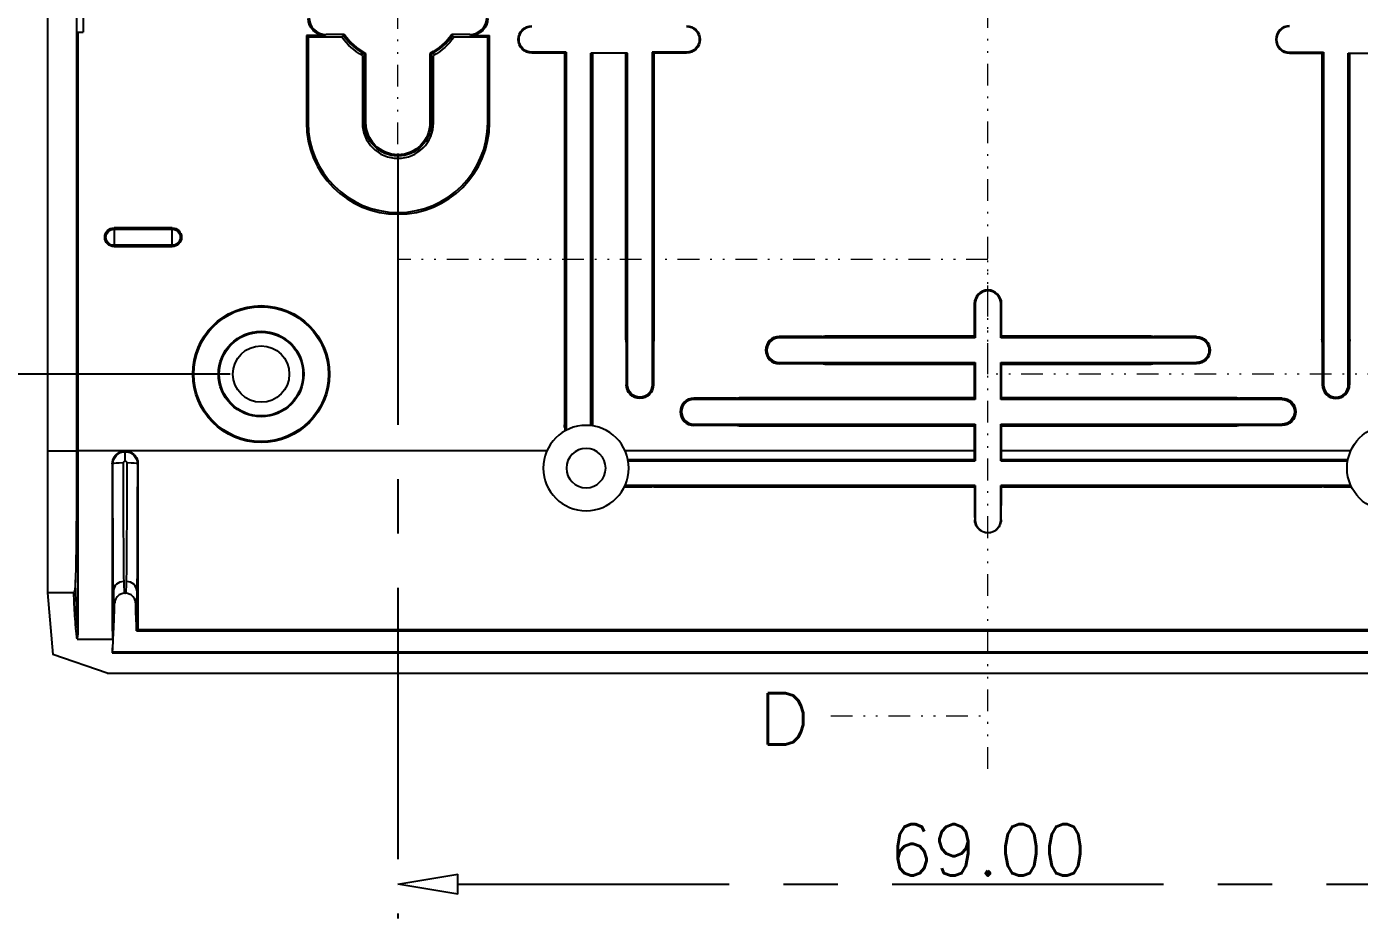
# Model space of a CAD drawing. Header units: millimetres. Extents: x 3683 to 5830, y 1279 to 1555.
# Drawn here: x 4167.5 to 4245.4, y 1390.9 to 1443.1 of the extents above; entities that cross this region are included whole.
import ezdxf

# ---------------------------------------------------------------- set-up
doc = ezdxf.new("R2010")
doc.units = ezdxf.units.MM
doc.header["$LTSCALE"] = 0.5
doc.linetypes.add('CENTER', pattern=[50.8, 31.75, -6.35, 6.35, -6.35])
doc.linetypes.add('DIVIDE', pattern=[31.75, 12.7, -6.35, 0, -6.35, 0, -6.35])
doc.layers.add('1', color=7, linetype='Continuous', true_color=0xffffff)
doc.layers.add('112', color=7, linetype='Continuous', true_color=0xffffff)
doc.layers.add('dim', color=82, linetype='Continuous', lineweight=9)
doc.layers.add('hatch', color=56, linetype='Continuous', lineweight=9)
doc.styles.add('blockfont', font='simplex.shx', dxfattribs={"bigfont": 'bigfont'})
doc.styles.get("Standard").update_dxf_attribs({"font": 'txt', "bigfont": 'gbcbig.shx'})
doc.dimstyles.new('VT-3.00', dxfattribs={"dimtxt": 3, "dimasz": 3.5, "dimexe": 2, "dimexo": 1.8, "dimgap": 0.5, "dimtad": 1, "dimzin": 0, "dimdsep": 46, "dimtxsty": 'Standard', "dimblk": 'CLOSEDBLANK', "dimcen": 0.3, "dimclrd": 1, "dimclre": 1, "dimclrt": 7, "dimadec": 1, "dimazin": 0, "dimtfac": 1, "dimtofl": 0, "dimtmove": 0, "dimatfit": 3, "dimldrblk": 'CLOSEDBLANK', "dimfxl": 0, "dimtolj": 1, "dimtzin": 0, "dimarcsym": 0})

# ---------------------------------------------------------------- blocks, each defined once
blk = doc.blocks.new('_ClosedBlank')
at = {"color": 0, "linetype": 'ByBlock', "lineweight": -2}
for p, q in [((-1, 0.167), (0, 0)), ((-1, 0.167), (-1, -0.167)), ((0, 0), (-1, -0.167))]:
    blk.add_line(p, q, dxfattribs=at)
blk = doc.blocks.new('*D25')
at = {"layer": 'Defpoints', "color": 0, "linetype": 'CENTER'}
for p in [(8651.92, 3060.417), (8627.822, 3015.417), (8651.92, 3015.417)]:
    blk.add_point(p, dxfattribs=at)
at = {"layer": 'dim', "color": 1, "linetype": 'CENTER', "lineweight": -2}
for p, q in [((8650.12, 3060.417), (8625.822, 3060.417)), ((8627.822, 3056.917), (8627.822, 3018.917)), ((8650.12, 3015.417), (8625.822, 3015.417))]:
    blk.add_line(p, q, dxfattribs=at)
at = {"layer": 'dim', "color": 1, "linetype": 'CENTER', "lineweight": -2, "xscale": 3.5, "yscale": 3.5, "zscale": 3.5}
for p, rotation in [((8627.822, 3060.417), 90), ((8627.822, 3015.417), 270)]:
    blk.add_blockref('_ClosedBlank', p, dxfattribs=dict(at, rotation=rotation))
at = {"layer": 'dim', "color": 7, "linetype": 'CENTER', "insert": (8625.822, 3037.917), "char_height": 3, "attachment_point": 5, "rotation": 90}
blk.add_mtext('\\A1;45.00', dxfattribs=at)
blk = doc.blocks.new('*D26')
at = {"layer": 'Defpoints', "color": 0, "linetype": 'CENTER'}
for p in [(8659.92, 3030.117), (8728.92, 3030.117), (8728.92, 2985.58)]:
    blk.add_point(p, dxfattribs=at)
at = {"layer": 'dim', "color": 1, "linetype": 'CENTER', "lineweight": -2}
for p, q in [((8659.92, 3028.317), (8659.92, 2983.58)), ((8728.92, 3028.317), (8728.92, 2983.58)), ((8663.42, 2985.58), (8725.42, 2985.58))]:
    blk.add_line(p, q, dxfattribs=at)
at = {"layer": 'dim', "color": 1, "linetype": 'CENTER', "lineweight": -2, "xscale": 3.5, "yscale": 3.5, "zscale": 3.5, "rotation": 180}
blk.add_blockref('_ClosedBlank', (8659.92, 2985.58), dxfattribs=at)
at = {"layer": 'dim', "color": 1, "linetype": 'CENTER', "lineweight": -2, "xscale": 3.5, "yscale": 3.5, "zscale": 3.5}
blk.add_blockref('_ClosedBlank', (8728.92, 2985.58), dxfattribs=at)
at = {"layer": 'dim', "color": 7, "linetype": 'CENTER', "insert": (8694.42, 2987.58), "char_height": 3, "attachment_point": 5}
blk.add_mtext('\\A1;69.00', dxfattribs=at)

msp = doc.modelspace()

# ---------------------------------------------------------------- linework, layer by layer
at = {"layer": '112', "color": 7}
for p, q in [((4168.661, 1475.287), (4168.661, 1418.287)), ((4170.367, 1475.487), (4170.367, 1418.287)), ((4170.373, 1447.787), (4170.373, 1442.787)), ((4170.761, 1447.787), (4170.761, 1442.787)), ((4170.373, 1442.787), (4170.761, 1442.787)), ((4170.461, 1418.287), (4170.461, 1442.788)), ((4183.911, 1442.487), (4183.806, 1442.592)), ((4184.91, 1442.592), (4183.806, 1442.592)), ((4183.806, 1442.592), (4183.806, 1437.487)), ((4185.872, 1442.487), (4183.911, 1442.487)), ((4183.911, 1442.487), (4183.911, 1437.487)), ((4184.962, 1442.645), (4184.91, 1442.592)), ((4186.017, 1442.645), (4184.962, 1442.645)), ((4193.36, 1442.645), (4192.306, 1442.645)), ((4194.411, 1442.487), (4192.45, 1442.487)), ((4193.413, 1442.592), (4193.36, 1442.645)), ((4193.413, 1442.592), (4194.516, 1442.592)), ((4194.411, 1442.487), (4194.516, 1442.592)), ((4194.411, 1437.487), (4194.411, 1442.487)), ((4194.516, 1437.487), (4194.516, 1442.592)), ((4187.08, 1441.419), (4187.08, 1437.487)), ((4187.211, 1437.487), (4187.211, 1441.495)), ((4187.29, 1437.487), (4187.29, 1441.541)), ((4191.033, 1441.541), (4191.033, 1437.487)), ((4191.111, 1441.495), (4191.111, 1437.487)), ((4191.242, 1437.487), (4191.242, 1441.419)), ((4196.99, 1441.611), (4196.99, 1441.559)), ((4198.99, 1441.611), (4196.99, 1441.611)), ((4198.894, 1441.559), (4196.99, 1441.559)), ((4198.937, 1441.576), (4198.894, 1441.559)), ((4198.894, 1441.559), (4198.894, 1419.813)), ((4198.99, 1441.611), (4198.937, 1441.576)), ((4198.937, 1419.856), (4198.937, 1441.576)), ((4198.99, 1441.611), (4198.99, 1419.496)), ((4200.433, 1419.773), (4200.433, 1441.559)), ((4202.59, 1441.559), (4200.433, 1441.559)), ((4200.485, 1441.559), (4200.485, 1419.856)), ((4200.529, 1441.559), (4200.529, 1419.813)), ((4202.494, 1424.813), (4202.494, 1441.559)), ((4202.537, 1441.559), (4202.537, 1424.856)), ((4202.59, 1422.159), (4202.59, 1441.559)), ((4204.085, 1441.576), (4204.033, 1441.611)), ((4206.033, 1441.611), (4204.033, 1441.611)), ((4204.033, 1441.611), (4204.033, 1422.159)), ((4204.129, 1441.559), (4204.085, 1441.576)), ((4204.085, 1441.576), (4204.085, 1424.856)), ((4206.033, 1441.559), (4204.129, 1441.559)), ((4204.129, 1441.559), (4204.129, 1424.813)), ((4206.033, 1441.611), (4206.033, 1441.559)), ((4241.29, 1441.611), (4241.29, 1441.559)), ((4241.29, 1441.611), (4243.29, 1441.611)), ((4241.29, 1441.559), (4243.194, 1441.559)), ((4243.194, 1441.559), (4243.237, 1441.576)), ((4243.194, 1441.559), (4243.194, 1424.813)), ((4243.237, 1441.576), (4243.29, 1441.611)), ((4243.237, 1441.576), (4243.237, 1424.856)), ((4243.29, 1441.611), (4243.29, 1422.159)), ((4244.733, 1422.159), (4244.733, 1441.559)), ((4244.733, 1441.559), (4246.89, 1441.559)), ((4244.785, 1441.559), (4244.785, 1424.856)), ((4244.829, 1424.813), (4244.829, 1441.559)), ((4183.911, 1437.487), (4183.806, 1437.487)), ((4187.211, 1437.487), (4187.29, 1437.487)), ((4191.111, 1437.487), (4191.033, 1437.487)), ((4194.411, 1437.487), (4194.516, 1437.487)), ((4172.561, 1431.334), (4172.561, 1431.257)), ((4175.961, 1431.334), (4172.561, 1431.334)), ((4172.561, 1431.257), (4172.561, 1430.317)), ((4172.561, 1431.257), (4175.961, 1431.257)), ((4175.961, 1431.257), (4175.961, 1431.334)), ((4175.961, 1430.317), (4175.961, 1431.257)), ((4175.961, 1430.318), (4172.561, 1430.318)), ((4172.561, 1430.317), (4172.561, 1430.24)), ((4172.561, 1430.24), (4175.961, 1430.24)), ((4175.961, 1430.24), (4175.961, 1430.317)), ((4222.861, 1426.902), (4222.861, 1424.998)), ((4222.914, 1426.902), (4222.861, 1426.902)), ((4222.914, 1426.902), (4222.914, 1424.902)), ((4224.409, 1424.902), (4224.409, 1426.902)), ((4224.409, 1426.902), (4224.461, 1426.902)), ((4224.461, 1424.998), (4224.461, 1426.902)), ((4202.511, 1424.657), (4202.511, 1422.159)), ((4204.111, 1424.657), (4204.111, 1422.159)), ((4211.461, 1424.981), (4211.461, 1424.902)), ((4213.959, 1424.981), (4211.461, 1424.981)), ((4222.914, 1424.902), (4211.461, 1424.902)), ((4222.861, 1424.998), (4214.115, 1424.998)), ((4222.879, 1424.954), (4214.158, 1424.954)), ((4222.861, 1424.998), (4222.879, 1424.954)), ((4222.879, 1424.954), (4222.914, 1424.902)), ((4224.409, 1424.902), (4224.444, 1424.954)), ((4235.861, 1424.902), (4224.409, 1424.902)), ((4224.444, 1424.954), (4224.461, 1424.998)), ((4233.164, 1424.954), (4224.444, 1424.954)), ((4233.208, 1424.998), (4224.461, 1424.998)), ((4235.861, 1424.981), (4233.363, 1424.981)), ((4235.861, 1424.981), (4235.861, 1424.902)), ((4243.211, 1424.657), (4243.211, 1422.159)), ((4244.811, 1424.657), (4244.811, 1422.159)), ((4211.461, 1423.381), (4211.461, 1423.459)), ((4211.461, 1423.459), (4222.914, 1423.459)), ((4213.959, 1423.381), (4211.461, 1423.381)), ((4214.115, 1423.363), (4222.861, 1423.363)), ((4222.879, 1423.407), (4214.158, 1423.407)), ((4222.879, 1423.407), (4222.861, 1423.363)), ((4222.861, 1423.363), (4222.861, 1421.398)), ((4222.914, 1423.459), (4222.879, 1423.407)), ((4222.914, 1423.459), (4222.914, 1421.302)), ((4224.409, 1423.459), (4224.444, 1423.407)), ((4224.409, 1423.459), (4235.861, 1423.459)), ((4224.409, 1421.302), (4224.409, 1423.459)), ((4233.164, 1423.407), (4224.444, 1423.407)), ((4224.461, 1423.363), (4224.444, 1423.407)), ((4224.461, 1421.398), (4224.461, 1423.363)), ((4224.461, 1423.363), (4233.208, 1423.363)), ((4235.861, 1423.381), (4233.363, 1423.381)), ((4235.861, 1423.381), (4235.861, 1423.459)), ((4202.511, 1422.159), (4202.59, 1422.159)), ((4204.111, 1422.159), (4204.033, 1422.159)), ((4243.211, 1422.159), (4243.29, 1422.159)), ((4244.811, 1422.159), (4244.733, 1422.159)), ((4206.461, 1421.381), (4206.461, 1421.302)), ((4208.959, 1421.381), (4206.461, 1421.381)), ((4222.861, 1421.398), (4209.115, 1421.398)), ((4222.861, 1421.398), (4222.879, 1421.354)), ((4224.444, 1421.354), (4224.461, 1421.398)), ((4238.208, 1421.398), (4224.461, 1421.398)), ((4240.861, 1421.381), (4238.363, 1421.381)), ((4240.861, 1421.381), (4240.861, 1421.302)), ((4222.914, 1421.302), (4206.461, 1421.302)), ((4222.879, 1421.354), (4209.158, 1421.354)), ((4222.879, 1421.354), (4222.914, 1421.302)), ((4224.409, 1421.302), (4224.444, 1421.354)), ((4240.861, 1421.302), (4224.409, 1421.302)), ((4238.164, 1421.354), (4224.444, 1421.354)), ((4206.461, 1419.781), (4206.461, 1419.859)), ((4206.461, 1419.859), (4222.914, 1419.859)), ((4222.914, 1419.859), (4222.879, 1419.807)), ((4222.914, 1419.859), (4222.914, 1417.702)), ((4224.409, 1419.859), (4224.444, 1419.807)), ((4224.409, 1419.859), (4240.861, 1419.859)), ((4224.409, 1417.702), (4224.409, 1419.859)), ((4240.861, 1419.781), (4240.861, 1419.859)), ((4198.911, 1419.657), (4198.911, 1419.452)), ((4208.959, 1419.781), (4206.461, 1419.781)), ((4209.115, 1419.763), (4222.861, 1419.763)), ((4222.879, 1419.807), (4209.158, 1419.807)), ((4222.879, 1419.807), (4222.861, 1419.763)), ((4222.861, 1419.763), (4222.861, 1418.287)), ((4238.164, 1419.807), (4224.444, 1419.807)), ((4224.461, 1419.763), (4224.444, 1419.807)), ((4224.461, 1418.287), (4224.461, 1419.763)), ((4224.461, 1419.763), (4238.208, 1419.763)), ((4240.861, 1419.781), (4238.363, 1419.781)), ((4168.661, 1418.287), (4168.661, 1409.987)), ((4168.661, 1418.287), (4170.367, 1418.287)), ((4170.367, 1418.287), (4170.461, 1418.287)), ((4173.211, 1418.287), (4170.461, 1418.287)), ((4197.87, 1418.287), (4173.211, 1418.287)), ((4173.211, 1418.25), (4173.211, 1418.287)), ((4222.861, 1418.287), (4202.452, 1418.287)), ((4244.87, 1418.287), (4224.461, 1418.287)), ((4172.498, 1417.537), (4172.461, 1417.537)), ((4173.211, 1417.693), (4173.211, 1418.25)), ((4173.961, 1417.537), (4173.924, 1417.537)), ((4202.612, 1417.78), (4203.962, 1417.78)), ((4202.627, 1417.702), (4222.914, 1417.702)), ((4204.116, 1417.797), (4222.862, 1417.797)), ((4222.879, 1417.754), (4204.158, 1417.754)), ((4222.862, 1417.797), (4222.879, 1417.754)), ((4222.914, 1417.702), (4222.879, 1417.754)), ((4224.409, 1417.702), (4224.444, 1417.754)), ((4224.409, 1417.702), (4244.696, 1417.702)), ((4224.444, 1417.754), (4224.461, 1417.797)), ((4243.164, 1417.754), (4224.444, 1417.754)), ((4224.461, 1417.797), (4243.207, 1417.797)), ((4243.361, 1417.78), (4244.71, 1417.78)), ((4202.408, 1416.191), (4204.012, 1416.191)), ((4222.914, 1416.259), (4202.44, 1416.259)), ((4204.133, 1416.181), (4222.868, 1416.181)), ((4204.158, 1416.207), (4222.879, 1416.207)), ((4222.879, 1416.207), (4222.868, 1416.181)), ((4222.914, 1416.259), (4222.879, 1416.207)), ((4222.914, 1416.259), (4222.914, 1414.259)), ((4224.409, 1414.259), (4224.409, 1416.259)), ((4224.409, 1416.259), (4224.444, 1416.207)), ((4244.882, 1416.259), (4224.409, 1416.259)), ((4224.454, 1416.181), (4224.444, 1416.207)), ((4224.444, 1416.207), (4243.164, 1416.207)), ((4224.454, 1416.181), (4243.19, 1416.181)), ((4243.311, 1416.191), (4244.914, 1416.191)), ((4222.914, 1414.259), (4222.888, 1414.259)), ((4224.409, 1414.259), (4224.434, 1414.259)), ((4168.661, 1409.987), (4168.977, 1406.379)), ((4170.209, 1409.987), (4168.661, 1409.987)), ((4173.194, 1409.965), (4173.228, 1409.965)), ((4173.884, 1407.766), (4273.438, 1407.766)), ((4173.961, 1407.848), (4273.361, 1407.848)), ((4170.399, 1407.287), (4172.492, 1407.287)), ((4172.161, 1405.287), (4168.977, 1406.379)), ((4172.45, 1406.487), (4274.872, 1406.487)), ((4274.849, 1406.529), (4172.473, 1406.529)), ((4172.161, 1405.287), (4275.161, 1405.287))]:
    msp.add_line(p, q, dxfattribs=at)
for centre, radius in [((4181.161, 1422.787), 4), ((4181.161, 1422.787), 3.939), ((4181.161, 1422.787), 2.5), ((4181.161, 1422.787), 2.448), ((4181.161, 1422.787), 1.65), ((4247.161, 1417.287), 2.5)]:
    msp.add_circle(centre, radius, dxfattribs=at)
at = {"layer": '112', "color": 7, "extrusion": (0, 0, -1)}
for radius in [2.5, 1.15]:
    msp.add_circle((-4200.161, 1417.287), radius, dxfattribs=at)
at = {"layer": '112', "color": 7, "extrusion": (1.22461e-16, 0, -1)}
for centre, radius, start, end in [((-4189.161, 1444.987), 4.131, 300.25041, 322.76064), ((-4189.161, 1444.987), 3.921, 298.50438, 323.31355), ((-4189.161, 1444.987), 3.921, 216.68645, 241.49562), ((-4189.161, 1444.987), 4.131, 217.23936, 239.74959), ((-4196.99, 1442.359), 0.8, 270, 90), ((-4196.99, 1442.359), 0.748, 270, 90), ((-4206.033, 1442.359), 0.8, 90, 270), ((-4206.033, 1442.359), 0.748, 90, 270), ((-4189.161, 1437.487), 1.95, 180, 0), ((-4189.161, 1437.487), 1.871, 180, 0), ((-4172.561, 1430.787), 0.547, 270, 90), ((-4172.561, 1430.787), 0.47, 270, 90), ((-4175.961, 1430.787), 0.547, 90, 270), ((-4175.961, 1430.787), 0.47, 90, 270), ((-4203.311, 1422.159), 0.8, 180, 0), ((-4203.311, 1422.159), 0.721, 180, 0)]:
    msp.add_arc(centre, radius, start, end, dxfattribs=at)
at = {"layer": '112', "color": 7}
for centre, radius, start, end in [((4189.161, 1444.987), 4, 217.25382, 240.8236), ((4189.161, 1444.987), 4, 299.1764, 322.74618), ((4241.29, 1442.359), 0.8, 90, 270), ((4241.29, 1442.359), 0.748, 90, 270), ((4189.161, 1437.487), 5.355, 180, 0), ((4189.161, 1437.487), 5.25, 180, 0), ((4189.161, 1437.487), 2.081, 180, 0), ((4223.661, 1426.902), 0.8, 0, 180), ((4223.661, 1426.902), 0.748, 0, 180), ((4211.461, 1424.181), 0.8, 90, 270), ((4211.461, 1424.181), 0.721, 90, 270), ((4244.011, 1422.159), 0.8, 180, 0), ((4244.011, 1422.159), 0.721, 180, 0), ((4206.461, 1420.581), 0.8, 90, 270), ((4206.461, 1420.581), 0.721, 90, 270), ((4223.661, 1414.259), 0.748, 180, 0)]:
    msp.add_arc(centre, radius, start, end, dxfattribs=at)
at = {"layer": '112', "color": 7, "extrusion": (0, 0, -1)}
for centre, radius in [((-4235.861, 1424.181), 0.8), ((-4235.861, 1424.181), 0.721), ((-4240.861, 1420.581), 0.8), ((-4240.861, 1420.581), 0.721)]:
    msp.add_arc(centre, radius, 90, 270, dxfattribs=at)
for centre, major_axis, ratio, start_param, end_param in [((4184.913, 1443.593), (0.709, 0.709), 0.997265, 2.357564, 3.925621), ((4193.41, 1443.593), (-0.709, 0.709), 0.997265, 2.357564, 3.925621), ((4203.196, 1424.818), (0.499, 0.499), 0.992433, 3.699287, 3.923193), ((4203.426, 1424.818), (-0.499, 0.499), 0.992433, 2.359993, 2.583899), ((4214.12, 1424.296), (0.499, -0.499), 0.992433, 3.699287, 3.923193), ((4233.202, 1424.296), (-0.499, -0.499), 0.992433, 2.359993, 2.583899), ((4243.896, 1424.818), (0.499, 0.499), 0.992433, 3.699287, 3.923193), ((4244.126, 1424.818), (-0.499, 0.499), 0.992433, 2.359993, 2.583899), ((4214.12, 1424.066), (0.499, 0.499), 0.992433, 2.359993, 2.583899), ((4233.202, 1424.066), (-0.499, 0.499), 0.992433, 3.699287, 3.923193), ((4209.12, 1420.696), (0.499, -0.499), 0.992433, 3.699287, 3.923193), ((4238.202, 1420.696), (-0.499, -0.499), 0.992433, 2.359993, 2.583899), ((4199.596, 1419.818), (0.499, 0.499), 0.992433, 3.699287, 3.923193), ((4199.826, 1419.818), (-0.499, 0.499), 0.992433, 2.359993, 2.434292), ((4209.12, 1420.466), (0.499, 0.499), 0.992433, 2.359993, 2.583899), ((4238.202, 1420.466), (-0.499, 0.499), 0.992433, 3.699287, 3.923193)]:
    msp.add_ellipse(centre, major_axis=major_axis, ratio=ratio, start_param=start_param, end_param=end_param, dxfattribs=at)
at = {"layer": '112', "color": 7}
for centre, major_axis, ratio, start_param, end_param in [((4184.965, 1443.646), (0.709, 0.709), 0.997265, 2.357564, 3.925621), ((4193.357, 1443.646), (-0.709, 0.709), 0.997265, 2.357564, 3.925621), ((4201.488, 1423.109), (1.004, 1.876), 0.162906, 5.763876, 5.987782), ((4205.135, 1423.109), (-1.004, 1.876), 0.162906, 0.295404, 0.51931), ((4212.411, 1426.004), (-1.876, 1.004), 0.162906, 2.622283, 2.846189), ((4234.911, 1426.004), (1.876, 1.004), 0.162906, 3.436996, 3.660902), ((4242.188, 1423.109), (1.004, 1.876), 0.162906, 5.763876, 5.987782), ((4245.835, 1423.109), (-1.004, 1.876), 0.162906, 0.295404, 0.51931), ((4212.411, 1422.357), (1.876, 1.004), 0.162906, 0.295404, 0.51931), ((4234.911, 1422.357), (-1.876, 1.004), 0.162906, 5.763876, 5.987782), ((4207.411, 1422.404), (-1.876, 1.004), 0.162906, 2.622283, 2.846189), ((4239.911, 1422.404), (1.876, 1.004), 0.162906, 3.436996, 3.660902), ((4197.888, 1418.109), (1.004, 1.876), 0.162906, 5.763876, 5.987782), ((4201.535, 1418.109), (-1.004, 1.876), 0.162906, 0.295404, 0.409061), ((4207.411, 1418.757), (1.876, 1.004), 0.162906, 0.295404, 0.51931), ((4239.911, 1418.757), (-1.876, 1.004), 0.162906, 5.763876, 5.987782), ((4223.245, 1418.287), (0, 11), 0.034921, 1.570796, 1.615363), ((4224.077, 1418.287), (0, 11), 0.034921, 4.667823, 4.712389), ((4173.098, 1417.537), (0.6, 0), 0.084355, 1.570772, 3.124077), ((4173.324, 1417.537), (-0.6, 0), 0.084355, 3.159108, 4.712413), ((4202.411, 1418.804), (-1.876, 1.004), 0.162906, 2.62493, 2.846189), ((4244.911, 1418.804), (1.876, 1.004), 0.162906, 3.436996, 3.658256), ((4202.411, 1415.157), (1.876, 1.004), 0.162906, 0.295404, 0.468244), ((4223.245, 1418.287), (0, 11), 0.034921, 1.763476, 1.945703), ((4224.077, 1418.287), (0, 11), 0.034921, 4.337483, 4.51971), ((4244.911, 1415.157), (-1.876, 1.004), 0.162906, 5.814941, 5.987782), ((4173.129, 1410.095), (0.6, 0.013), 0.920495, 1.550855, 3.09691), ((4173.294, 1410.095), (-0.6, 0.013), 0.920495, 3.186275, 4.73233)]:
    msp.add_ellipse(centre, major_axis=major_axis, ratio=ratio, start_param=start_param, end_param=end_param, dxfattribs=at)
for points in [[(4185.872, 1442.487), (4185.907, 1442.513), (4185.942, 1442.54), (4185.977, 1442.566)], [(4185.977, 1442.566), (4185.99, 1442.592), (4186.003, 1442.618), (4186.017, 1442.645)], [(4192.345, 1442.566), (4192.332, 1442.592), (4192.319, 1442.618), (4192.306, 1442.645)], [(4192.45, 1442.487), (4192.415, 1442.513), (4192.38, 1442.54), (4192.345, 1442.566)], [(4187.211, 1441.495), (4187.237, 1441.51), (4187.264, 1441.526), (4187.29, 1441.541)], [(4191.111, 1441.495), (4191.085, 1441.51), (4191.059, 1441.526), (4191.033, 1441.541)], [(4172.529, 1410.106), (4172.501, 1411.371), (4172.499, 1414.306), (4172.498, 1417.537)], [(4173.098, 1417.587), (4173.099, 1414.569), (4173.101, 1411.83), (4173.129, 1410.647)], [(4173.294, 1410.647), (4173.321, 1411.83), (4173.323, 1414.569), (4173.324, 1417.587)], [(4203.962, 1417.78), (4204.012, 1417.792), (4204.064, 1417.797), (4204.116, 1417.797)], [(4243.207, 1417.797), (4243.259, 1417.797), (4243.31, 1417.791), (4243.361, 1417.78)], [(4204.133, 1416.181), (4204.092, 1416.181), (4204.051, 1416.184), (4204.012, 1416.191)], [(4243.311, 1416.191), (4243.271, 1416.184), (4243.23, 1416.181), (4243.19, 1416.181)], [(4170.303, 1410.746), (4170.281, 1410.244), (4170.251, 1409.987), (4170.209, 1409.987)], [(4173.129, 1410.647), (4173.139, 1410.227), (4173.152, 1410.007), (4173.172, 1409.989)], [(4173.251, 1409.989), (4173.27, 1410.007), (4173.284, 1410.227), (4173.294, 1410.647)], [(4172.529, 1410.106), (4172.514, 1409.353), (4172.501, 1408.6), (4172.461, 1407.848)], [(4172.572, 1409.403), (4172.552, 1409.423), (4172.539, 1409.657), (4172.529, 1410.106)], [(4173.172, 1409.989), (4173.179, 1409.981), (4173.187, 1409.973), (4173.194, 1409.965)], [(4173.228, 1409.965), (4173.236, 1409.973), (4173.243, 1409.981), (4173.251, 1409.989)], [(4173.893, 1410.106), (4173.884, 1409.657), (4173.87, 1409.423), (4173.851, 1409.403)], [(4173.893, 1410.106), (4173.908, 1409.353), (4173.922, 1408.6), (4173.961, 1407.848)], [(4173.884, 1407.766), (4173.856, 1408.304), (4173.841, 1408.842), (4173.828, 1409.38)], [(4170.399, 1407.287), (4170.44, 1407.287), (4170.461, 1407.474), (4170.461, 1407.848)], [(4172.461, 1407.848), (4172.461, 1407.474), (4172.472, 1407.287), (4172.492, 1407.287)], [(4173.884, 1407.766), (4173.91, 1407.793), (4173.935, 1407.821), (4173.961, 1407.848)], [(4172.492, 1407.287), (4172.478, 1407.021), (4172.464, 1406.754), (4172.45, 1406.487)], [(4172.473, 1406.529), (4172.466, 1406.515), (4172.458, 1406.501), (4172.45, 1406.487)]]:
    msp.add_open_spline(points, degree=3, dxfattribs=at)
for points, knots in [([(4170.367, 1418.287), (4170.367, 1416.713), (4170.364, 1415.15), (4170.345, 1412.48), (4170.331, 1411.41), (4170.303, 1410.746)], [0, 0, 0, 0, 0.5, 0.5, 1, 1, 1, 1]), ([(4170.461, 1407.848), (4170.461, 1407.863), (4170.461, 1407.913), (4170.461, 1408.027), (4170.461, 1408.226), (4170.461, 1408.529), (4170.461, 1408.931), (4170.461, 1409.387), (4170.461, 1409.916), (4170.461, 1410.531), (4170.461, 1411.203), (4170.461, 1411.818), (4170.461, 1412.49), (4170.461, 1413.253), (4170.461, 1414.111), (4170.461, 1414.893), (4170.461, 1415.702), (4170.461, 1416.417), (4170.461, 1417.018), (4170.461, 1417.422), (4170.461, 1417.766), (4170.461, 1418.047), (4170.461, 1418.214), (4170.461, 1418.287)], [0, 0, 0, 0, 0.010218, 0.034469, 0.072739, 0.125015, 0.188327, 0.250011, 0.302541, 0.375004, 0.447813, 0.499998, 0.544548, 0.624987, 0.691515, 0.749983, 0.806265, 0.874978, 0.909026, 0.938555, 0.963562, 0.984045, 1, 1, 1, 1]), ([(4172.461, 1417.537), (4172.461, 1417.553), (4172.462, 1417.584), (4172.466, 1417.63), (4172.472, 1417.676), (4172.481, 1417.72), (4172.493, 1417.763), (4172.507, 1417.805), (4172.524, 1417.845), (4172.544, 1417.885), (4172.566, 1417.924), (4172.591, 1417.961), (4172.618, 1417.998), (4172.648, 1418.033), (4172.689, 1418.077), (4172.743, 1418.126), (4172.812, 1418.176), (4172.885, 1418.217), (4172.961, 1418.249), (4173.041, 1418.271), (4173.125, 1418.285), (4173.182, 1418.286), (4173.211, 1418.287)], [0, 0, 0, 0, 0.04008, 0.07937, 0.117999, 0.156105, 0.193833, 0.231329, 0.268743, 0.306228, 0.343934, 0.38201, 0.420597, 0.459836, 0.499856, 0.573656, 0.645121, 0.715148, 0.784691, 0.85472, 0.926191, 1, 1, 1, 1]), ([(4173.211, 1418.287), (4173.227, 1418.287), (4173.258, 1418.287), (4173.304, 1418.283), (4173.35, 1418.276), (4173.394, 1418.267), (4173.437, 1418.255), (4173.479, 1418.241), (4173.52, 1418.224), (4173.559, 1418.204), (4173.598, 1418.182), (4173.636, 1418.158), (4173.672, 1418.13), (4173.708, 1418.1), (4173.751, 1418.059), (4173.8, 1418.005), (4173.85, 1417.936), (4173.891, 1417.863), (4173.922, 1417.787), (4173.945, 1417.707), (4173.959, 1417.623), (4173.96, 1417.566), (4173.961, 1417.537)], [0, 0, 0, 0, 0.040058, 0.079327, 0.117938, 0.15603, 0.193747, 0.231237, 0.26865, 0.306138, 0.343854, 0.381943, 0.420551, 0.459816, 0.499869, 0.573614, 0.645044, 0.715056, 0.784601, 0.854649, 0.926151, 1, 1, 1, 1]), ([(4172.461, 1417.537), (4172.461, 1416.992), (4172.461, 1416.457), (4172.461, 1415.404), (4172.461, 1414.887), (4172.461, 1414.126), (4172.461, 1413.874), (4172.461, 1413.381), (4172.461, 1413.14), (4172.461, 1412.434), (4172.461, 1411.985), (4172.461, 1411.344), (4172.461, 1411.136), (4172.461, 1410.831), (4172.461, 1410.731), (4172.461, 1410.536), (4172.461, 1410.44), (4172.461, 1409.972), (4172.461, 1409.629), (4172.461, 1409.161), (4172.461, 1409.013), (4172.461, 1408.732), (4172.461, 1408.6), (4172.461, 1408.229), (4172.461, 1408.02), (4172.461, 1407.848)], [0, 0, 0, 0, 0.125, 0.125, 0.25, 0.25, 0.3125, 0.3125, 0.375, 0.375, 0.5, 0.5, 0.5625, 0.5625, 0.59375, 0.59375, 0.625, 0.625, 0.75, 0.75, 0.8125, 0.8125, 0.875, 0.875, 1, 1, 1, 1]), ([(4172.498, 1417.537), (4172.498, 1417.56), (4172.499, 1417.584), (4172.504, 1417.63), (4172.508, 1417.653), (4172.521, 1417.721), (4172.535, 1417.766), (4172.572, 1417.852), (4172.594, 1417.893), (4172.646, 1417.97), (4172.676, 1418.006), (4172.742, 1418.072), (4172.778, 1418.102), (4172.855, 1418.154), (4172.896, 1418.176), (4172.982, 1418.213), (4173.027, 1418.227), (4173.095, 1418.241), (4173.118, 1418.244), (4173.164, 1418.249), (4173.188, 1418.25), (4173.211, 1418.25)], [0, 0, 0, 0, 0.0625, 0.0625, 0.125, 0.125, 0.25, 0.25, 0.375, 0.375, 0.5, 0.5, 0.625, 0.625, 0.75, 0.75, 0.875, 0.875, 0.9375, 0.9375, 1, 1, 1, 1]), ([(4173.211, 1417.693), (4173.183, 1417.693), (4173.155, 1417.68), (4173.113, 1417.642), (4173.098, 1417.616), (4173.098, 1417.587)], [0, 0, 0, 0, 0.5, 0.5, 1, 1, 1, 1]), ([(4173.211, 1418.25), (4173.234, 1418.25), (4173.258, 1418.249), (4173.304, 1418.244), (4173.327, 1418.241), (4173.395, 1418.227), (4173.44, 1418.213), (4173.526, 1418.177), (4173.567, 1418.154), (4173.644, 1418.102), (4173.681, 1418.072), (4173.746, 1418.006), (4173.776, 1417.97), (4173.829, 1417.893), (4173.851, 1417.852), (4173.887, 1417.767), (4173.901, 1417.723), (4173.915, 1417.654), (4173.918, 1417.631), (4173.923, 1417.584), (4173.924, 1417.56), (4173.924, 1417.537)], [0, 0, 0, 0, 0.0625, 0.0625, 0.125, 0.125, 0.25, 0.25, 0.375, 0.375, 0.5, 0.5, 0.625, 0.625, 0.75, 0.75, 0.875, 0.875, 0.9375, 0.9375, 1, 1, 1, 1]), ([(4173.324, 1417.587), (4173.324, 1417.616), (4173.309, 1417.642), (4173.267, 1417.68), (4173.24, 1417.693), (4173.211, 1417.693)], [0, 0, 0, 0, 0.5, 0.5, 1, 1, 1, 1]), ([(4173.924, 1417.537), (4173.924, 1415.944), (4173.922, 1414.371), (4173.914, 1411.779), (4173.907, 1410.738), (4173.893, 1410.106)], [0, 0, 0, 0, 0.5, 0.5, 1, 1, 1, 1]), ([(4173.961, 1417.537), (4173.961, 1416.992), (4173.961, 1416.457), (4173.961, 1415.404), (4173.961, 1414.887), (4173.961, 1414.126), (4173.961, 1413.874), (4173.961, 1413.381), (4173.961, 1413.14), (4173.961, 1412.434), (4173.961, 1411.985), (4173.961, 1411.344), (4173.961, 1411.136), (4173.961, 1410.831), (4173.961, 1410.731), (4173.961, 1410.536), (4173.961, 1410.44), (4173.961, 1409.972), (4173.961, 1409.629), (4173.961, 1409.161), (4173.961, 1409.013), (4173.961, 1408.732), (4173.961, 1408.6), (4173.961, 1408.229), (4173.961, 1408.02), (4173.961, 1407.848)], [0, 0, 0, 0, 0.125, 0.125, 0.25, 0.25, 0.3125, 0.3125, 0.375, 0.375, 0.5, 0.5, 0.5625, 0.5625, 0.59375, 0.59375, 0.625, 0.625, 0.75, 0.75, 0.8125, 0.8125, 0.875, 0.875, 1, 1, 1, 1]), ([(4224.434, 1414.259), (4224.433, 1414.161), (4224.414, 1414.066), (4224.357, 1413.93), (4224.335, 1413.887), (4224.281, 1413.805), (4224.25, 1413.766), (4224.18, 1413.695), (4224.142, 1413.663), (4224.059, 1413.606), (4224.014, 1413.581), (4223.919, 1413.54), (4223.87, 1413.524), (4223.768, 1413.503), (4223.715, 1413.498), (4223.611, 1413.497), (4223.559, 1413.503), (4223.455, 1413.524), (4223.406, 1413.539), (4223.311, 1413.579), (4223.266, 1413.604), (4223.182, 1413.661), (4223.144, 1413.694), (4223.073, 1413.765), (4223.042, 1413.804), (4222.988, 1413.886), (4222.965, 1413.93), (4222.928, 1414.02), (4222.914, 1414.066), (4222.894, 1414.161), (4222.889, 1414.21), (4222.888, 1414.259)], [0, 0, 0, 0, 0.125, 0.125, 0.1875, 0.1875, 0.25, 0.25, 0.3125, 0.3125, 0.375, 0.375, 0.4375, 0.4375, 0.5, 0.5, 0.5625, 0.5625, 0.625, 0.625, 0.6875, 0.6875, 0.75, 0.75, 0.8125, 0.8125, 0.875, 0.875, 0.9375, 0.9375, 1, 1, 1, 1]), ([(4170.461, 1407.848), (4170.378, 1408.634), (4170.351, 1409.426), (4170.321, 1410.216), (4170.315, 1410.393), (4170.308, 1410.569), (4170.303, 1410.746)], [0, 0, 0, 0, 0.817488, 0.817488, 0.817488, 1, 1, 1, 1]), ([(4170.399, 1407.287), (4170.387, 1407.4), (4170.375, 1407.512), (4170.351, 1407.736), (4170.339, 1407.848), (4170.307, 1408.185), (4170.291, 1408.41), (4170.248, 1409.086), (4170.227, 1409.536), (4170.209, 1409.987)], [0, 0, 0, 0, 0.125, 0.125, 0.25, 0.25, 0.5, 0.5, 1, 1, 1, 1]), ([(4173.194, 1409.965), (4173.155, 1409.965), (4173.117, 1409.961), (4173.042, 1409.947), (4173.004, 1409.935), (4172.932, 1409.906), (4172.898, 1409.888), (4172.834, 1409.846), (4172.803, 1409.822), (4172.748, 1409.768), (4172.723, 1409.738), (4172.679, 1409.675), (4172.66, 1409.64), (4172.614, 1409.535), (4172.597, 1409.458), (4172.595, 1409.38)], [0, 0, 0, 0, 0.125, 0.125, 0.25, 0.25, 0.375, 0.375, 0.5, 0.5, 0.625, 0.625, 0.75, 0.75, 1, 1, 1, 1]), ([(4173.828, 1409.38), (4173.827, 1409.419), (4173.822, 1409.457), (4173.805, 1409.532), (4173.793, 1409.569), (4173.762, 1409.64), (4173.744, 1409.674), (4173.7, 1409.737), (4173.675, 1409.767), (4173.62, 1409.821), (4173.59, 1409.845), (4173.525, 1409.888), (4173.49, 1409.906), (4173.383, 1409.95), (4173.306, 1409.965), (4173.228, 1409.965)], [0, 0, 0, 0, 0.125, 0.125, 0.25, 0.25, 0.375, 0.375, 0.5, 0.5, 0.625, 0.625, 0.75, 0.75, 1, 1, 1, 1]), ([(4172.473, 1406.529), (4172.486, 1406.767), (4172.505, 1407.123), (4172.523, 1407.479), (4172.536, 1407.716), (4172.542, 1407.835), (4172.559, 1408.191), (4172.568, 1408.429), (4172.583, 1408.904), (4172.589, 1409.142), (4172.595, 1409.38)], [0, 0, 0, 0, 0.25, 0.375, 0.375, 0.5, 0.5, 0.75, 0.75, 1, 1, 1, 1]), ([(4172.595, 1409.38), (4172.588, 1409.387), (4172.581, 1409.394), (4172.575, 1409.4), (4172.571, 1409.403)], [0, 0, 0, 0, 0.892026, 1, 1, 1, 1]), ([(4173.851, 1409.403), (4173.844, 1409.396), (4173.837, 1409.389), (4173.83, 1409.383), (4173.827, 1409.379)], [0, 0, 0, 0, 0.892026, 1, 1, 1, 1])]:
    msp.add_open_spline(points, degree=3, knots=knots, dxfattribs=at)
at = {"layer": 'hatch', "color": 2, "linetype": 'DIVIDE', "ltscale": 0.2}
for p, q in [((4189.161, 1429.487), (4189.161, 1467.987)), ((4223.661, 1422.787), (4223.661, 1467.787)), ((4223.661, 1429.487), (4189.161, 1429.487)), ((4223.661, 1399.695), (4223.661, 1429.487)), ((4284.255, 1422.787), (4223.661, 1422.787)), ((4214.472, 1402.804), (4223.661, 1402.804))]:
    msp.add_line(p, q, dxfattribs=at)
msp.add_solid([(4223.661, 1402.804), (4220.661, 1402), (4220.661, 1403.608), (4223.661, 1402.804)], dxfattribs=at)

# ---------------------------------------------------------------- texts
at = {"layer": '1', "color": 7, "style": 'blockfont', "width": 1.15}
msp.add_text('D', height=3, dxfattribs=at).set_placement((4210.199, 1401.12))

# ---------------------------------------------------------------- dimensions: what is measured, and where the dimension line sits
at = {"layer": 'dim', "linetype": 'CENTER'}
dim = msp.add_linear_dim(base=(4157.063, 1422.787), p1=(4181.161, 1467.787), p2=(4181.161, 1422.787), angle=90, dimstyle='VT-3.00', dxfattribs=at)
dim.commit()
dim.dimension.update_dxf_attribs({"geometry": '*D25', "text_midpoint": (4155.063, 1445.287), "insert": (-4470.759, -1592.63)})
dim = msp.add_linear_dim(base=(4258.161, 1392.95), p1=(4189.161, 1437.487), p2=(4258.161, 1437.487), dimstyle='VT-3.00', dxfattribs=at)
dim.commit()
dim.dimension.update_dxf_attribs({"geometry": '*D26', "text_midpoint": (4223.661, 1394.95), "insert": (-4470.759, -1592.63)})

doc.saveas('drawing.dxf')
